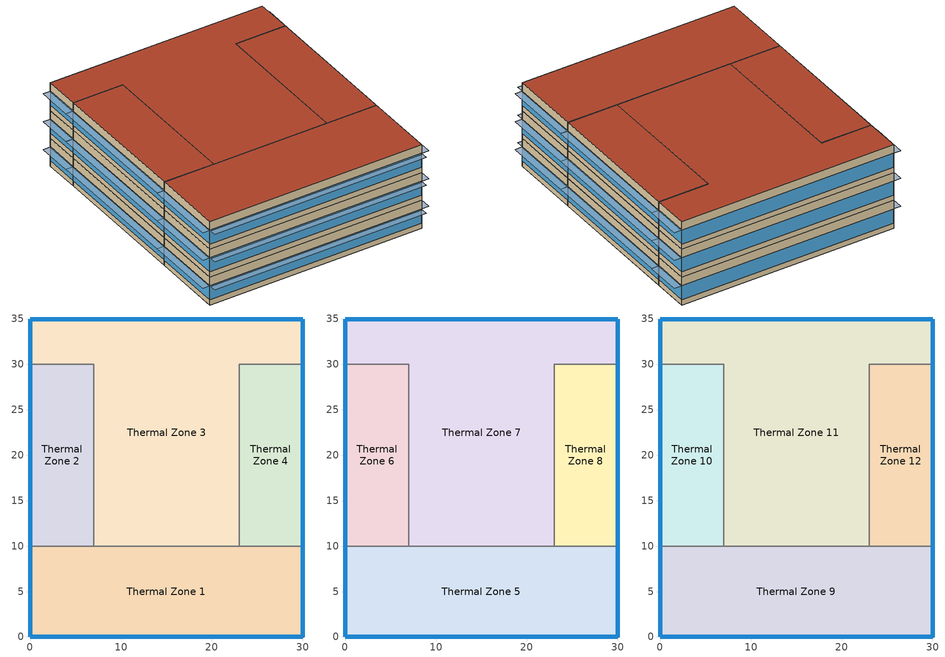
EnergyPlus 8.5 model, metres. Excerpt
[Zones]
Thermal Zone 1
 floor ground (ExtSlabCarpet 4in ClimateZone 1-8): 30,10 30,0 0,0 0,10 z0
 wall outside (ASHRAE 189.1-2009 ExtWall Mass ClimateZone 1): 0,10 0,0 30,0 30,10 z0:4
 wall to Thermal Zone 2 (Interior Wall): 7,10 0,10 z0:4
 wall to Thermal Zone 3 (Interior Wall): 23,10 7,10 z0:4
 wall to Thermal Zone 4 (Interior Wall): 30,10 23,10 z0:4
 window (ASHRAE 189.1-2009 ExtWindow ClimateZone 1): 0,9.97 0,0.03 / 30,0.03 30,9.97 z0.76:2.77; 0.03,0 29.97,0 z0.76:2.76
Thermal Zone 2
 floor ground (ExtSlabCarpet 4in ClimateZone 1-8): 0,30 7,30 7,10 0,10 z0
 wall outside (ASHRAE 189.1-2009 ExtWall Mass ClimateZone 1): 0,30 0,10 z0:4
 wall to Thermal Zone 3 (Interior Wall): 7,10 7,30 0,30 z0:4
 window (ASHRAE 189.1-2009 ExtWindow ClimateZone 1): 0,29.97 0,10.03 z0.76:2.77
Thermal Zone 3
 floor ground (ExtSlabCarpet 4in ClimateZone 1-8): 30,35 30,30 23,30 23,10 7,10 7,30 0,30 0,35 z0
 wall outside (ASHRAE 189.1-2009 ExtWall Mass ClimateZone 1): 30,30 30,35 0,35 0,30 z0:4
 wall to Thermal Zone 4 (Interior Wall): 23,10 23,30 30,30 z0:4
 window (ASHRAE 189.1-2009 ExtWindow ClimateZone 1): 0,34.97 0,30.03 / 30,30.03 30,34.97 z0.76:2.78; 29.97,35 0.03,35 z0.76:2.76
Thermal Zone 4
 floor ground (ExtSlabCarpet 4in ClimateZone 1-8): 30,30 30,10 23,10 23,30 z0
 wall outside (ASHRAE 189.1-2009 ExtWall Mass ClimateZone 1): 30,10 30,30 z0:4
 window (ASHRAE 189.1-2009 ExtWindow ClimateZone 1): 30,10.03 30,29.97 z0.76:2.77
Thermal Zone 5
 floor to Thermal Zone 1 (Interior Floor): 30,10 30,0 0,0 0,10 z4
 wall outside (ASHRAE 189.1-2009 ExtWall Mass ClimateZone 1): 0,10 0,0 30,0 30,10 z4:8
 wall to Thermal Zone 6 (Interior Wall): 7,10 0,10 z4:8
 wall to Thermal Zone 7 (Interior Wall): 23,10 7,10 z4:8
 wall to Thermal Zone 8 (Interior Wall): 30,10 23,10 z4:8
 window (ASHRAE 189.1-2009 ExtWindow ClimateZone 1): 0,9.97 0,0.03 / 30,0.03 30,9.97 z4.76:6.77; 0.03,0 29.97,0 z4.76:6.76
Thermal Zone 6
 floor to Thermal Zone 2 (Interior Floor): 7,30 7,10 0,10 0,30 z4
 wall outside (ASHRAE 189.1-2009 ExtWall Mass ClimateZone 1): 0,30 0,10 z4:8
 wall to Thermal Zone 7 (Interior Wall): 7,10 7,30 0,30 z4:8
 window (ASHRAE 189.1-2009 ExtWindow ClimateZone 1): 0,29.97 0,10.03 z4.76:6.77
Thermal Zone 7
 floor to Thermal Zone 3 (Interior Floor): 30,35 30,30 23,30 23,10 7,10 7,30 0,30 0,35 z4
 wall outside (ASHRAE 189.1-2009 ExtWall Mass ClimateZone 1): 30,30 30,35 0,35 0,30 z4:8
 wall to Thermal Zone 8 (Interior Wall): 23,10 23,30 30,30 z4:8
 window (ASHRAE 189.1-2009 ExtWindow ClimateZone 1): 0,34.97 0,30.03 / 30,30.03 30,34.97 z4.76:6.78; 29.97,35 0.03,35 z4.76:6.76
Thermal Zone 8
 floor to Thermal Zone 4 (Interior Floor): 30,30 30,10 23,10 23,30 z4
 wall outside (ASHRAE 189.1-2009 ExtWall Mass ClimateZone 1): 30,10 30,30 z4:8
 window (ASHRAE 189.1-2009 ExtWindow ClimateZone 1): 30,10.03 30,29.97 z4.76:6.77
Thermal Zone 10
 floor to Thermal Zone 6 (Interior Floor): 7,30 7,10 0,10 0,30 z8
 wall outside (ASHRAE 189.1-2009 ExtWall Mass ClimateZone 1): 0,30 0,10 z8:12
 wall to Thermal Zone 11 (Interior Wall): 7,10 7,30 0,30 z8:12
 wall to Thermal Zone 9 (Interior Wall): 0,10 7,10 z8:12
 window (ASHRAE 189.1-2009 ExtWindow ClimateZone 1): 0,29.97 0,10.03 z8.76:10.77
 roof outside (ASHRAE 189.1-2009 ExtRoof IEAD ClimateZone 1): 7,10 7,30 0,30 0,10 z12
Thermal Zone 11
 floor to Thermal Zone 7 (Interior Floor): 30,35 30,30 23,30 23,10 7,10 7,30 0,30 0,35 z8
 wall outside (ASHRAE 189.1-2009 ExtWall Mass ClimateZone 1): 30,30 30,35 0,35 0,30 z8:12
 wall to Thermal Zone 12 (Interior Wall): 23,10 23,30 30,30 z8:12
 wall to Thermal Zone 9 (Interior Wall): 7,10 23,10 z8:12
 window (ASHRAE 189.1-2009 ExtWindow ClimateZone 1): 0,34.97 0,30.03 / 30,30.03 30,34.97 z8.76:10.78; 29.97,35 0.03,35 z8.76:10.76
 roof outside (ASHRAE 189.1-2009 ExtRoof IEAD ClimateZone 1): 23,10 23,30 30,30 30,35 0,35 0,30 7,30 7,10 z12
Thermal Zone 12
 floor to Thermal Zone 8 (Interior Floor): 30,30 30,10 23,10 23,30 z8
 wall outside (ASHRAE 189.1-2009 ExtWall Mass ClimateZone 1): 30,10 30,30 z8:12
 wall to Thermal Zone 9 (Interior Wall): 23,10 30,10 z8:12
 window (ASHRAE 189.1-2009 ExtWindow ClimateZone 1): 30,10.03 30,29.97 z8.76:10.77
 roof outside (ASHRAE 189.1-2009 ExtRoof IEAD ClimateZone 1): 30,10 30,30 23,30 23,10 z12
Thermal Zone 9
 floor to Thermal Zone 5 (Interior Floor): 0,10 30,10 30,0 0,0 z8
 wall outside (ASHRAE 189.1-2009 ExtWall Mass ClimateZone 1): 0,10 0,0 30,0 30,10 z8:12
 window (ASHRAE 189.1-2009 ExtWindow ClimateZone 1): 0,9.97 0,0.03 / 30,0.03 30,9.97 z8.76:10.77; 0.03,0 29.97,0 z8.76:10.76
 roof outside (ASHRAE 189.1-2009 ExtRoof IEAD ClimateZone 1): 30,0 30,10 0,10 0,0 z12
shading: 29.97,-1 29.97,0 0.03,0 0.03,-1 z2.76; 0,0.03 0,9.97 -1.01,9.97 -1.01,0.03 z2.77; 31.01,0.03 31.01,9.97 30,9.97 30,0.03 z2.77; 0,10.03 0,29.97 -1,29.97 -1,10.03 z10.77; 0,30.03 0,34.97 -1.01,34.97 -1.01,30.03 z10.78; 31.01,30.03 31.01,34.97 30,34.97 30,30.03 z10.78; 31,10.03 31,29.97 30,29.97 30,10.03 z10.77; 0,10.03 0,29.97 -1,29.97 -1,10.03 z2.77; 31.01,30.03 31.01,34.97 30,34.97 30,30.03 z2.78; 0,30.03 0,34.97 -1.01,34.97 -1.01,30.03 z2.78; 31,10.03 31,29.97 30,29.97 30,10.03 z2.77; 31.01,0.03 31.01,9.97 30,9.97 30,0.03 z6.77; 29.97,-1 29.97,0 0.03,0 0.03,-1 z6.76; 0,0.03 0,9.97 -1.01,9.97 -1.01,0.03 z6.77; 0,10.03 0,29.97 -1,29.97 -1,10.03 z6.77; 0,30.03 0,34.97 -1.01,34.97 -1.01,30.03 z6.78; 31.01,30.03 31.01,34.97 30,34.97 30,30.03 z6.78; 31,10.03 31,29.97 30,29.97 30,10.03 z6.77; 29.97,-1 29.97,0 0.03,0 0.03,-1 z10.76; 0,0.03 0,9.97 -1.01,9.97 -1.01,0.03 z10.77; 31.01,0.03 31.01,9.97 30,9.97 30,0.03 z10.77
[Building]
Building 1
[Site:Location]
Piacenza: Latitude {deg}=44.92; Longitude {deg}=9.73; Time Zone {hr}=1; Elevation {m}=134
[SizingPeriod:DesignDay] Day of Month=21; Dry-Bulb Temperature Range Modifier Type=DefaultMultipliers; Barometric Pressure {Pa}=99726; Rain Indicator=No; Snow Indicator=No; Daylight Saving Time Indicator=No
Name | Month | Day Type | Maximum Dry-Bulb Temperature {C} | Daily Dry-Bulb Temperature Range {deltaC} | Humidity Condition Type | Wetbulb or DewPoint at Maximum Dry-Bulb {C} | Wind Speed {m/s} | Wind Direction {deg} | Solar Model Indicator | ASHRAE Clear Sky Optical Depth for Beam Irradiance (taub) | ASHRAE Clear Sky Optical Depth for Diffuse Irradiance (taud) | Enthalpy at Maximum Dry-Bulb {J/kg} | Sky Clearness
Piacenza Ann Clg .4% Condns DB=>MWB | 8 | SummerDesignDay | 33.1 | 11.9 | Wetbulb | 22.7 | 2.3 | 90 | ASHRAETau | 0.48 | 1.935
Piacenza Ann Clg .4% Condns DP=>MDB | 8 | SummerDesignDay | 27.4 | 11.9 | Dewpoint | 23 | 2.3 | 90 | ASHRAETau | 0.48 | 1.935
Piacenza Ann Clg .4% Condns Enth=>MDB | 8 | SummerDesignDay | 30.3 | 11.9 | Enthalpy |  | 2.3 | 90 | ASHRAETau | 0.48 | 1.935 | 74900
Piacenza Ann Clg .4% Condns WB=>MDB | 8 | SummerDesignDay | 30.1 | 11.9 | Wetbulb | 24.6 | 2.3 | 90 | ASHRAETau | 0.48 | 1.935
Piacenza Ann Htg 99.6% Condns DB | 1 | WinterDesignDay | -6.1 | 0 | Wetbulb | -6.1 | 2 | 250 | ASHRAEClearSky |  |  |  | 0
Piacenza Ann Htg Wind 99.6% Condns WS=>MCDB | 1 | WinterDesignDay | 5.8 | 0 | Wetbulb | 5.8 | 8.9 | 250 | ASHRAEClearSky |  |  |  | 0
Piacenza Ann Hum_n 99.6% Condns DP=>MCDB | 1 | WinterDesignDay | 3.5 | 0 | Dewpoint | -11.3 | 2 | 250 | ASHRAEClearSky |  |  |  | 0
[Material] Thermal Absorptance=0.9
Name | Roughness | Thickness {m} | Conductivity {W/m-K} | Density {kg/m3} | Specific Heat {J/kg-K} | Solar Absorptance | Visible Absorptance
1/2IN Gypsum | Smooth | 0.0127 | 0.16 | 784.9 | 830 | 0.4 | 0.4
1IN Stucco | Smooth | 0.0253 | 0.6918 | 1858 | 837 | 0.92 | 0.92
8IN Concrete HW | MediumRough | 0.2033 | 1.7296 | 2243 | 837 | 0.65 | 0.65
F16 Acoustic tile | MediumSmooth | 0.0191 | 0.06 | 368 | 590 | 0.3 | 0.3
G01a 19mm gypsum board | MediumSmooth | 0.019 | 0.16 | 800 | 1090 | 0.4 | 0.4
M11 100mm lightweight concrete | MediumRough | 0.1016 | 0.53 | 1280 | 840 | 0.5 | 0.5
MAT-CC05 4 HW CONCRETE | Rough | 0.1016 | 1.311 | 2240 | 836.8 | 0.85 | 0.85
Metal Decking | MediumSmooth | 0.0015 | 45.006 | 7680 | 418.4 | 0.6 | 0.6
Roof Insulation [18] | MediumRough | 0.1693 | 0.049 | 265 | 836.8 | 0.7 | 0.7
Roof Membrane | VeryRough | 0.0095 | 0.16 | 1121.29 | 1460 | 0.7 | 0.7
Wall Insulation [31] | MediumRough | 0.0337 | 0.0432 | 91 | 837 | 0.5 | 0.5
[Material:AirGap]
Name | Thermal Resistance {m2-K/W}
F04 Wall air space resistance | 0.15
F05 Ceiling air space resistance | 0.18
[Material:NoMass]
CP02 CARPET PAD: Roughness=Smooth; Thermal Resistance {m2-K/W}=0.1; Thermal Absorptance=0.9; Solar Absorptance=0.8; Visible Absorptance=0.8
[WindowMaterial:Glazing]
Theoretical Glass [167]: Optical Data Type=SpectralAverage; Thickness {m}=0.003; Solar Transmittance at Normal Incidence=0.2374; Front Side Solar Reflectance at Normal Incidence=0.7126; Back Side Solar Reflectance at Normal Incidence=0; Visible Transmittance at Normal Incidence=0.2512; Front Side Visible Reflectance at Normal Incidence=0.6988; Back Side Visible Reflectance at Normal Incidence=0; Infrared Transmittance at Normal Incidence=0; Front Side Infrared Hemispherical Emissivity=0.985; Back Side Infrared Hemispherical Emissivity=0.985; Conductivity {W/m-K}=2.1073; Dirt Correction Factor for Solar and Visible Transmittance=1; Solar Diffusing=No
[Construction]
ASHRAE 189.1-2009 ExtRoof IEAD ClimateZone 1: Roof Membrane, Roof Insulation [18], Metal Decking
ASHRAE 189.1-2009 ExtWall Mass ClimateZone 1: 1IN Stucco, 8IN Concrete HW, Wall Insulation [31], 1/2IN Gypsum
ASHRAE 189.1-2009 ExtWindow ClimateZone 1: Theoretical Glass [167]
ExtSlabCarpet 4in ClimateZone 1-8: MAT-CC05 4 HW CONCRETE, CP02 CARPET PAD
Interior Floor: F16 Acoustic tile, F05 Ceiling air space resistance, M11 100mm lightweight concrete
Interior Wall: G01a 19mm gypsum board, F04 Wall air space resistance, G01a 19mm gypsum board
[Zone]
Thermal Zone 1; Thermal Zone 10; Thermal Zone 11; Thermal Zone 12; Thermal Zone 2; Thermal Zone 3; Thermal Zone 4; Thermal Zone 5; Thermal Zone 6; Thermal Zone 7; Thermal Zone 8; Thermal Zone 9
[ZoneControl:Thermostat] Control Object Type 1=ThermostatSetpoint:DualSetpoint
Name | Zone or ZoneList | Control Type Schedule | Control Name 1
Thermal Zone 1 Thermostat | Thermal Zone 1 | Thermal Zone 1 Thermostat Schedule | Thermal Zone 1 Thermostat 1
Thermal Zone 10 Thermostat | Thermal Zone 10 | Thermal Zone 10 Thermostat Schedule | Thermal Zone 10 Thermostat
Thermal Zone 11 Thermostat | Thermal Zone 11 | Thermal Zone 11 Thermostat Schedule | Thermal Zone 11 Thermostat
Thermal Zone 12 Thermostat | Thermal Zone 12 | Thermal Zone 12 Thermostat Schedule | Thermal Zone 12 Thermostat
Thermal Zone 2 Thermostat | Thermal Zone 2 | Thermal Zone 2 Thermostat Schedule | Thermal Zone 2 Thermostat
Thermal Zone 3 Thermostat | Thermal Zone 3 | Thermal Zone 3 Thermostat Schedule | Thermal Zone 3 Thermostat
Thermal Zone 4 Thermostat | Thermal Zone 4 | Thermal Zone 4 Thermostat Schedule | Thermal Zone 4 Thermostat
Thermal Zone 6 Thermostat | Thermal Zone 6 | Thermal Zone 6 Thermostat Schedule | Thermal Zone 6 Thermostat
Thermal Zone 7 Thermostat | Thermal Zone 7 | Thermal Zone 7 Thermostat Schedule | Thermal Zone 7 Thermostat
Thermal Zone 8 Thermostat | Thermal Zone 8 | Thermal Zone 8 Thermostat Schedule | Thermal Zone 8 Thermostat
Thermal Zone 9 Thermostat | Thermal Zone 9 | Thermal Zone 9 Thermostat Schedule | Thermal Zone 9 Thermostat 1
[ThermostatSetpoint:DualSetpoint] Heating Setpoint Temperature Schedule=Medium Office HtgSetp; Cooling Setpoint Temperature Schedule=Medium Office ClgSetp
Thermal Zone 1 Thermostat 1; Thermal Zone 10 Thermostat; Thermal Zone 11 Thermostat; Thermal Zone 12 Thermostat; Thermal Zone 2 Thermostat; Thermal Zone 3 Thermostat; Thermal Zone 4 Thermostat; Thermal Zone 6 Thermostat; Thermal Zone 7 Thermostat; Thermal Zone 8 Thermostat; Thermal Zone 9 Thermostat 1
[Sizing:Zone] Zone Cooling Design Supply Air Temperature Input Method=SupplyAirTemperature; Zone Cooling Design Supply Air Temperature {C}=14; Zone Cooling Design Supply Air Temperature Difference {deltaC}=11.11; Zone Heating Design Supply Air Temperature Input Method=SupplyAirTemperature; Zone Heating Design Supply Air Temperature {C}=40; Zone Heating Design Supply Air Temperature Difference {deltaC}=11.11; Zone Cooling Design Supply Air Humidity Ratio {kgWater/kgDryAir}=0.0085; Zone Heating Design Supply Air Humidity Ratio {kgWater/kgDryAir}=0.008; Cooling Design Air Flow Method=DesignDay; Cooling Design Air Flow Rate {m3/s}=0; Cooling Minimum Air Flow per Zone Floor Area {m3/s-m2}=0.000762; Cooling Minimum Air Flow {m3/s}=0; Cooling Minimum Air Flow Fraction=0; Heating Design Air Flow Method=DesignDay; Heating Design Air Flow Rate {m3/s}=0; Heating Maximum Air Flow per Zone Floor Area {m3/s-m2}=0.002032; Heating Maximum Air Flow {m3/s}=0.141576; Heating Maximum Air Flow Fraction=0.3; Account for Dedicated Outdoor Air System=No
Name | Design Specification Outdoor Air Object | Design Specification Zone Air Distribution Object
Thermal Zone 1 | 189.1-2009 - Office - BreakRoom - CZ1-3 Ventilation | Thermal Zone 1 Design Spec Zone Air Dist
Thermal Zone 10 | 189.1-2009 - Office - ClosedOffice - CZ1-3 Ventilation | Thermal Zone 10 Design Spec Zone Air Dist
Thermal Zone 11 | 189.1-2009 - Office - OpenOffice - CZ1-3 Ventilation | Thermal Zone 11 Design Spec Zone Air Dist
Thermal Zone 12 | 189.1-2009 - Office - ClosedOffice - CZ1-3 Ventilation | Thermal Zone 12 Design Spec Zone Air Dist
Thermal Zone 2 | 189.1-2009 - Office - ClosedOffice - CZ1-3 Ventilation | Thermal Zone 2 Design Spec Zone Air Dist
Thermal Zone 3 | 189.1-2009 - Office - OpenOffice - CZ1-3 Ventilation | Thermal Zone 3 Design Spec Zone Air Dist
Thermal Zone 4 | 189.1-2009 - Office - ClosedOffice - CZ1-3 Ventilation | Thermal Zone 4 Design Spec Zone Air Dist
Thermal Zone 6 | 189.1-2009 - Office - ClosedOffice - CZ1-3 Ventilation | Thermal Zone 6 Design Spec Zone Air Dist
Thermal Zone 7 | 189.1-2009 - Office - OpenOffice - CZ1-3 Ventilation | Thermal Zone 7 Design Spec Zone Air Dist
Thermal Zone 8 | 189.1-2009 - Office - ClosedOffice - CZ1-3 Ventilation | Thermal Zone 8 Design Spec Zone Air Dist
Thermal Zone 9 | 189.1-2009 - Office - BreakRoom - CZ1-3 Ventilation | Thermal Zone 9 Design Spec Zone Air Dist
[DesignSpecification:ZoneAirDistribution] Zone Air Distribution Effectiveness in Cooling Mode=1; Zone Air Distribution Effectiveness in Heating Mode=1
Thermal Zone 1 Design Spec Zone Air Dist; Thermal Zone 10 Design Spec Zone Air Dist; Thermal Zone 11 Design Spec Zone Air Dist; Thermal Zone 12 Design Spec Zone Air Dist; Thermal Zone 2 Design Spec Zone Air Dist; Thermal Zone 3 Design Spec Zone Air Dist; Thermal Zone 4 Design Spec Zone Air Dist; Thermal Zone 6 Design Spec Zone Air Dist; Thermal Zone 7 Design Spec Zone Air Dist; Thermal Zone 8 Design Spec Zone Air Dist; Thermal Zone 9 Design Spec Zone Air Dist
[DesignSpecification:OutdoorAir] Outdoor Air Method=Sum; Outdoor Air Flow per Zone Floor Area {m3/s-m2}=0; Outdoor Air Flow per Zone {m3/s}=0; Outdoor Air Flow Air Changes per Hour {1/hr}=0
Name | Outdoor Air Flow per Person {m3/s-person}
189.1-2009 - Office - BreakRoom - CZ1-3 Ventilation | 0.00707921
189.1-2009 - Office - ClosedOffice - CZ1-3 Ventilation; 189.1-2009 - Office - OpenOffice - CZ1-3 Ventilation | 0.00943895
[ZoneVentilation:DesignFlowRate] Design Flow Rate Calculation Method=Flow/Person
Name | Zone or ZoneList | Schedule | Flow Rate per Person {m3/s-person}
Thermal Zone 1 Ventilation per Person | Thermal Zone 1 | Office Misc Occ | 0.00707921
Thermal Zone 10 Ventilation per Person | Thermal Zone 10 | Office Work Occ | 0.00943895
Thermal Zone 11 Ventilation per Person | Thermal Zone 11 | Office Work Occ | 0.00943895
Thermal Zone 12 Ventilation per Person | Thermal Zone 12 | Office Work Occ | 0.00943895
Thermal Zone 2 Ventilation per Person | Thermal Zone 2 | Office Work Occ | 0.00943895
Thermal Zone 3 Ventilation per Person | Thermal Zone 3 | Office Work Occ | 0.00943895
Thermal Zone 4 Ventilation per Person | Thermal Zone 4 | Office Work Occ | 0.00943895
Thermal Zone 6 Ventilation per Person | Thermal Zone 6 | Office Work Occ | 0.00943895
Thermal Zone 7 Ventilation per Person | Thermal Zone 7 | Office Work Occ | 0.00943895
Thermal Zone 8 Ventilation per Person | Thermal Zone 8 | Office Work Occ | 0.00943895
Thermal Zone 9 Ventilation per Person | Thermal Zone 9 | Office Misc Occ | 0.00707921
[Schedule:Compact]
Thermal Zone 1 Thermostat Schedule; Thermal Zone 10 Thermostat Schedule; Thermal Zone 11 Thermostat Schedule; Thermal Zone 12 Thermostat Schedule; Thermal Zone 2 Thermostat Schedule; Thermal Zone 3 Thermostat Schedule; Thermal Zone 4 Thermostat Schedule; Thermal Zone 6 Thermostat Schedule; Thermal Zone 7 Thermostat Schedule; Thermal Zone 8 Thermostat Schedule; Thermal Zone 9 Thermostat Schedule: Through: 12/31, For: AllDays, Until: 24:00, 4
[Schedule:Day:Interval]
Medium Office HtgSetp Rule 1 Day Schedule; Medium Office HtgSetp Summer Design Day: No, 24:00, 15.6
Medium Office HtgSetp Default Schedule: No, 06:00, 15.6, 22:00, 21, 24:00, 15.6
Medium Office HtgSetp Rule 2 Day Schedule: No, 06:00, 15.6, 18:00, 21, 24:00, 15.6
Medium Office HtgSetp Winter Design Day: No, 24:00, 21
Medium Office ClgSetp Rule 1 Day Schedule; Medium Office ClgSetp Winter Design Day: No, 24:00, 26.7
Medium Office ClgSetp Default Schedule; Medium Office ClgSetp Summer Design Day: No, 06:00, 26.7, 22:00, 24, 24:00, 26.7
Medium Office ClgSetp Rule 2 Day Schedule: No, 06:00, 26.7, 18:00, 24, 24:00, 26.7
Office Bldg Occ Default Schedule: No, 06:00, 0, 07:00, 0.1, 08:00, 0.2, 12:00, 0.85, 13:00, 0.5, 17:00, 0.85, 18:00, 0.7, 20:00, 0.4, 22:00, 0.1, 24:00, 0.05
Office Bldg Occ Default Schedule 1: No, 06:00, 0, 07:00, 0.1, 08:00, 0.2, 20:00, 0.4, 22:00, 0.1, 24:00, 0.05
Office Bldg Occ Rule 1 Day Schedule; Office Bldg Occ Rule 1 Day Schedule 1; Office Bldg Occ Winter Design Day; Office Bldg Occ Winter Design Day 1: No, 24:00, 0
Office Bldg Occ Rule 2 Day Schedule: No, 06:00, 0, 08:00, 0.1, 14:00, 0.4, 17:00, 0.1, 24:00, 0
Office Bldg Occ Rule 2 Day Schedule 1: No, 06:00, 0, 08:00, 0.1, 14:00, 0.25, 17:00, 0.1, 24:00, 0
Office Bldg Occ Summer Design Day; Office Bldg Occ Summer Design Day 1: No, 06:00, 0, 22:00, 1, 24:00, 0.05
[Schedule:Week:Daily]
Schedule:Week:Daily {108b2966-21d4-4e6b-85b0-146fe864f993}: Medium Office HtgSetp Rule 1 Day Schedule, Medium Office HtgSetp Default Schedule, Medium Office HtgSetp Default Schedule, Medium Office HtgSetp Default Schedule, Medium Office HtgSetp Default Schedule, Medium Office HtgSetp Default Schedule, Medium Office HtgSetp Rule 2 Day Schedule, Medium Office HtgSetp Default Schedule, Medium Office HtgSetp Summer Design Day, Medium Office HtgSetp Winter Design Day, Medium Office HtgSetp Default Schedule, Medium Office HtgSetp Default Schedule
Schedule:Week:Daily {ef2dd2f7-200c-4ce6-af52-c78320f563bb}: Medium Office ClgSetp Rule 1 Day Schedule, Medium Office ClgSetp Default Schedule, Medium Office ClgSetp Default Schedule, Medium Office ClgSetp Default Schedule, Medium Office ClgSetp Default Schedule, Medium Office ClgSetp Default Schedule, Medium Office ClgSetp Rule 2 Day Schedule, Medium Office ClgSetp Default Schedule, Medium Office ClgSetp Summer Design Day, Medium Office ClgSetp Winter Design Day, Medium Office ClgSetp Default Schedule, Medium Office ClgSetp Default Schedule
Schedule:Week:Daily {24f61d0d-28ce-424c-af12-1807d445c41e}: Office Bldg Occ Rule 1 Day Schedule 1, Office Bldg Occ Default Schedule 1, Office Bldg Occ Default Schedule 1, Office Bldg Occ Default Schedule 1, Office Bldg Occ Default Schedule 1, Office Bldg Occ Default Schedule 1, Office Bldg Occ Rule 2 Day Schedule 1, Office Bldg Occ Default Schedule 1, Office Bldg Occ Summer Design Day 1, Office Bldg Occ Winter Design Day 1, Office Bldg Occ Default Schedule 1, Office Bldg Occ Default Schedule 1
Schedule:Week:Daily {1427e263-202a-4712-ab20-82109ff4137b}: Office Bldg Occ Rule 1 Day Schedule, Office Bldg Occ Default Schedule, Office Bldg Occ Default Schedule, Office Bldg Occ Default Schedule, Office Bldg Occ Default Schedule, Office Bldg Occ Default Schedule, Office Bldg Occ Rule 2 Day Schedule, Office Bldg Occ Default Schedule, Office Bldg Occ Summer Design Day, Office Bldg Occ Winter Design Day, Office Bldg Occ Default Schedule, Office Bldg Occ Default Schedule
[Schedule:Year]
Medium Office HtgSetp: Schedule:Week:Daily {108b2966-21d4-4e6b-85b0-146fe864f993}, 1, 1, 12, 31
Medium Office ClgSetp: Schedule:Week:Daily {ef2dd2f7-200c-4ce6-af52-c78320f563bb}, 1, 1, 12, 31
Office Misc Occ: Schedule:Week:Daily {24f61d0d-28ce-424c-af12-1807d445c41e}, 1, 1, 12, 31
Office Work Occ: Schedule:Week:Daily {1427e263-202a-4712-ab20-82109ff4137b}, 1, 1, 12, 31
